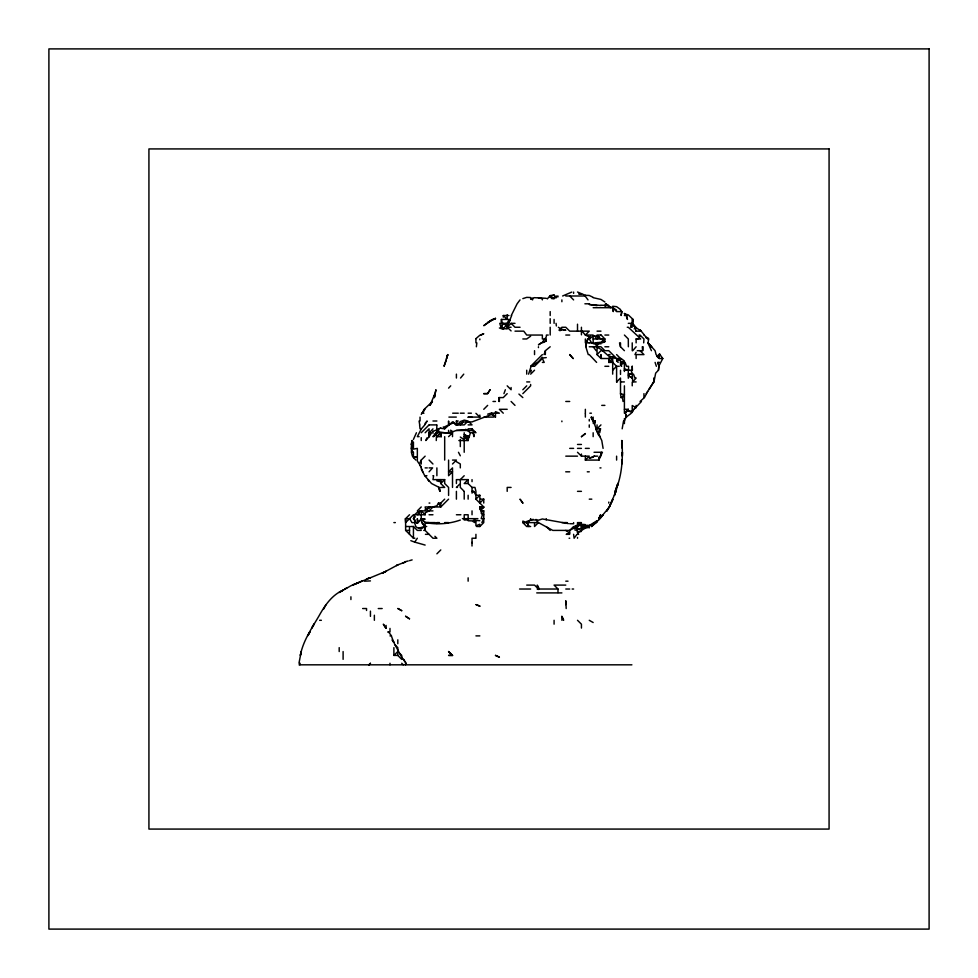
<?xml version="1.0" encoding="UTF-8"?>
<svg xmlns="http://www.w3.org/2000/svg" width="978" height="978" viewBox="0 0 978 978"><rect width="100%" height="100%" fill="white"/><g stroke="black" fill="none" stroke-linecap="round" stroke-linejoin="round"><path stroke-width="1.47" d="M472.007 546.03L472.032 542.118L472.032 542.839M479.856 509.575L479.868 506.971L483.755 506.971L480.821 510.015M545.345 354.598L545.406 350.686L550.186 346.774M474 434.049L473.927 436.653L473.046 432.753M617.24 381.921L616.605 381.921L616.605 366.298L612.68 362.398L608.781 362.398L608.878 358.51M616.605 354.598L620.504 358.51L620.504 364.831L624.404 362.997L624.404 371.469M628.463 370.222L628.585 366.298L626.482 366.298L625.101 362.398L620.504 362.398L624.404 361.016L621.116 358.51L616.605 358.51L608.781 350.686L604.881 350.686L600.957 346.774L589.257 346.774M412.093 441.848L411.139 448.376L413.058 452.276M432.961 428.89L429.379 432.753L431.555 432.753L429.232 436.653L429.061 428.816L425.137 432.753M411.579 448.376L411.371 452.276L412.41 456.151M632.02 323.339L632.228 319.427L633.059 319.427L632.558 323.339L636.128 327.679L641.201 331.151M621.678 444.452L621.922 440.54C622.949 456.274 622.399 472.472 616.825 487.423L618.035 483.523L615.92 491.347L609.416 506.971L599.697 518.67M643.683 342.862L643.952 338.963L640.028 335.051M599.172 457.459L598.976 460.076L599.453 457.459M648.524 389.745L653.952 381.921L655.663 373.144L658.451 370.222L658.744 366.298L662.791 358.51L659.575 354.036L657.118 356.554M600.957 338.963L602.631 338.963L602.277 342.862L604.881 341.652L604.881 338.963L600.957 334.867M501.054 323.339L501.408 319.427L507.191 319.427L507.191 314.72M434.782 393.645L434.379 397.581L435.943 389.745L434.159 397.581L434.953 393.645L429.978 405.381L432.435 401.469L424.22 409.305L422.19 413.193L423.939 413.193M593.157 417.093L593.157 421.005L595.199 421.005L594.758 424.892L596.201 428.816M622.179 428.816L623.536 421.005M476.372 346.774L476.848 342.862M637.289 350.686L642.668 350.686L643.145 346.774M411.897 440.54L411.359 444.452L412.594 448.376M658.451 370.222L658.989 366.298L657.925 362.398L659.575 362.398M647.864 337.972L648.646 338.963L648.084 342.862L655.089 350.686L656.091 354.598L659.575 358.51L662.791 358.51M436.261 440.54L436.885 425.381M298.962 663.255L301.224 651.544L300.332 655.407C303.009 641.079 311.469 628.744 318.73 616.372C324.586 605.859 331.64 595.162 343.107 590.15L339.195 592.485L350.919 585.761L386.09 571.299L382.166 573.316L397.814 564.868L405.613 561.934L403.009 562.986M299.867 664.82L300.124 663.255M605.113 306.395L605.578 303.791L608.781 305.564M599.734 432.753L600.516 428.816L597.057 428.816L597.057 424.892M447.068 357.202L447.606 354.598M426.701 526.506L424.892 526.506L421.237 528.866L417.337 527.765L415.772 526.506L414.574 522.594L415.137 519.978M413.437 439.415L416.432 432.753M503.927 328.816L501.396 327.263L502.399 323.339L501.408 319.427M585.357 456.151L585.357 460.076L598.67 460.076L599.697 456.151M584.404 524.966L582.497 526.506L581.433 530.406L577.509 532.35L578.67 534.33L577.509 534.33M528.585 374.134L531.115 366.298L538.438 361.677L542.362 357.276M447.239 355.906L446.506 358.51L447.826 354.598L444.036 366.298L446.396 359.806M469.281 436.653L464.208 434.794L469.012 436.653L468.083 440.54L464.208 436.653L469.281 436.653L470.381 432.753L466.372 429.599M412.496 440.54L411.273 444.452M417.337 523.291L417.337 518.67L418.058 522.594L417.337 522.753L421.237 519.428L425.137 519.086L421.237 519.049L417.337 523.291L416.053 522.594L413.437 518.719L414.599 514.758L417.337 512.301L420.332 510.883L417.814 514.758L420.198 510.883L432.961 510.883M515.003 323.339L511.091 323.339L507.191 327.263L507.191 328.938L503.279 328.486L508.597 323.339L511.653 315.527M543.988 354.598L545.406 350.686M503.939 393.645L505.357 389.745M590.223 336.359L589.257 338.963L591.58 342.862M426.86 437.948L425.882 440.54L429.061 436.653M530.638 372.129L531.421 370.222M421.237 414.379L424.819 409.305L422.19 413.193M633.5 409.305C632.632 414.904 625.113 415.149 624.502 421.005M508.597 323.339L510.333 319.427M647.864 391.004L644.465 397.581L640.028 401.469M598.915 518.67L600.602 514.758L598.805 518.67L600.957 515.369M594.025 423.596L595.199 421.005M511.274 315.527L517.117 303.791L520.015 299.904M501.396 327.263L503.279 323.339L506.237 323.339L508.047 326.285M598.512 336.359L597.252 338.963L594.538 336.029M481.848 522.594L483.755 518.67M425.137 456.151L421.237 460.076L419.293 464L417.337 461.041L417.349 448.376L413.437 449.134L413.437 441.983M634.966 354.598L636.128 352.251M611.116 503.059L612.68 499.892M653.548 381.921L649.025 389.745M435.088 434.049L433.657 436.653L436.237 432.753L432.961 436.653L436.885 433.364M598.67 460.076L600.822 456.151L601.336 452.276L600.957 455.247L602.436 452.276L594.049 452.276M440.785 427.912L438.437 428.816L436.885 431.604L448.584 433.315L456.408 430.393L464.208 429.733M444.684 499.147L440.785 503.059L438.462 503.059L436.885 505.809L432.961 506.971L429.061 510.883L425.137 512.863L425.137 514.758L414.599 514.758M574.294 528.707L575.675 526.506L581.201 524.269M326.029 604.636L323.571 609.172M597.057 520.748L589.257 525.492L589.257 526.506L583.915 526.506L581.433 530.406L585.357 528.144L589.257 527.264L589.257 527.912M425.137 424.195L427.178 421.005L425.137 423.364M421.237 429.073L417.337 436.653L419.097 436.653M410.821 540.675L414.696 542.118L417.337 538.23M623.023 401.469L622.485 397.581L624.404 394.794L620.504 393.645L620.504 378.034L616.605 381.921M646.189 393.645L647.864 391.273M624.404 409.305L628.304 409.305L625.443 413.193L626.262 417.093L625.847 414.489M576.996 534.33L574.11 538.23L573.609 534.33M599.917 518.67L603.218 514.758L599.771 518.67M641.47 401.469L632.228 411.212L628.304 411.004L632.228 412.325L632.228 405.503L636.128 407.777L636.128 405.381M597.485 432.753L600.516 428.816M575.565 528.132L579.294 524.269M599.404 519.404L595.785 522.594L597.057 521.066M427.545 509.012L429.061 507.13M460.54 378.034L463.768 374.134M597.057 520.883L593.157 524.294L589.257 525.651M547.289 298.926L550.186 295.552L554.086 295.075L554.624 295.992M437.398 436.653L440.785 432.753L441.286 436.653L436.885 436.653L440.785 432.753M421.42 428.816L424.831 424.892M636.128 381.921L632.705 381.921L636.128 378.034L634.979 378.034L633.463 374.134L628.304 374.134L632.228 373.193L630.981 370.222L624.367 370.222L628.304 370.222L628.304 378.241M585.199 526.506L585.357 524.587L577.509 523.963L577.509 522.594L581.433 522.594M597.057 521.69L591.58 526.506M429.061 471.812L432.582 467.9L429.061 467.9M448.584 388.144L450.724 385.833M413.437 518.719L415.381 516.739M421.237 432.753L429.061 424.892M438.829 430.785L436.885 432.753L444.684 432.753M440.785 428.303L444.684 428.816L452.508 421.86L456.408 425.161L464.208 421.97L472.032 421.909L491.567 414.44L495.467 417.093L495.467 411.665L499.391 413.193L491.567 413.193L491.567 414.44M507.191 393.645L503.279 397.581L498.878 397.581L498.829 401.469M522.839 389.745L526.714 385.833M452.508 464L456.408 460.076L452.508 460.076M417.337 510.883L421.237 506.971M632.729 350.686L636.128 346.774M476.628 526.506L479.843 526.506L483.755 522.594L483.755 510.883L481.298 510.883M597.057 428.816L600.957 424.892M585.357 460.076L589.257 456.151L581.433 456.151L577.509 452.276M530.638 366.298L542.362 354.598M534.538 366.298L542.362 358.51L544.22 362.398L542.362 362.398M530.638 374.134L534.538 370.222M522.839 393.645L530.638 385.833L530.638 384.452M414.88 538.23L413.437 538.23L405.613 530.406L405.613 518.67L409.513 514.758M448.584 499.147L440.785 506.971L425.137 506.971L425.736 509.575M612.68 374.134L612.68 358.51L601.433 358.51L600.957 354.598L600.957 358.51L597.057 354.598L600.957 350.686L603.573 350.686M480.711 499.147L483.755 499.147L479.843 503.059L483.755 506.971M483.755 409.305L487.667 405.381M440.785 487.423L444.684 487.423L440.785 483.523L444.684 479.623L444.684 483.523L448.584 487.423L448.584 495.443M464.208 475.724L460.308 479.623L460.308 482.435M612.68 370.222L616.605 366.298M573.609 526.506L569.709 530.406L552.79 530.406L538.438 522.594L535.516 519.648M577.509 526.506L580.455 523.572M460.308 424.892L463.23 421.983M558.964 330.185L561.885 327.263L565.785 327.263L569.709 331.151L589.257 331.151L585.357 335.051L582.032 331.151M413.437 514.758L405.613 522.594L405.271 518.67M468.132 483.523L468.132 479.623L464.208 483.523L468.132 483.523L472.032 487.423L472.032 493.046L473.743 491.347L475.931 495.259L479.843 495.259L479.843 503.059L475.931 499.147L475.931 491.347L474.966 487.423L472.032 487.423M610.724 356.567L608.781 358.376L608.781 362.398L612.68 358.51M436.885 553.829L440.785 549.929M628.304 409.305L624.404 413.193L624.404 385.833M467.142 421.983L464.208 424.892L456.799 424.892M475.931 499.147L479.843 495.259M393.889 647.632L393.889 655.407L397.814 651.544L397.814 655.407L401.714 659.331M448.584 436.653L452.508 432.826L449.587 432.753M475.931 338.632L479.843 335.246L483.755 333.791L480.87 335.051M596.054 522.594L591.25 526.506M620.504 393.645L621.006 397.581L624.404 394.794M597.057 345.43L600.211 342.862M594.49 456.151L589.257 458.144L593.157 457.227L594.001 456.151L597.656 456.151M480.821 509.599L483.755 507.423L479.843 506.971L482.435 514.758L481.213 518.67L483.609 518.67M657.619 357.117L659.575 355.735L659.575 354.036M530.638 336.188L526.714 338.963L522.839 338.963M541.421 342.862L538.438 344.831L541.506 342.862M556.812 295.992L554.086 297.777L556.69 297.202M491.567 320.307L483.755 325.686L491.567 319.843L495.467 318.547L487.667 322.373M559.917 330.515L561.885 329.244L565.785 330.258L561.885 329.623L559.917 330.65M634.172 328.938L636.128 327.679M581.311 524.012L569.709 530.406L569.709 533.157L566.225 534.33L569.709 534.33M429.061 507.79L430.601 506.971M562.631 295.992L571.751 292.08M344.635 589.025L346.994 587.79M439.464 428.816L432.961 431.408M542.362 342.862L546.262 341.004L546.262 338.963M444.684 426.787L452.508 423.229M405.454 561.653L408.217 560.969M481.152 511.971L483.755 510.883M578.817 529.379L581.433 528.303L581.25 526.506L582.497 526.506M358.718 582.607L352.496 585.101L362.642 580.761M491.567 413.022L487.667 414.146M425.137 509.624L429.061 508.12M574.893 526.017L581.323 523.572M551.421 295.992L554.086 295.075L556.042 297.948M448.804 432.753L452.508 431.506L450.54 430.161M612.68 357.129L608.781 356.151L600.957 349.317L596.238 346.774L595.981 342.862L604.881 341.652M522.839 298.62L526.714 297.373L530.638 297.532M568.401 523.621L542.362 518.963L538.438 520.223L535.846 519.477M546.262 341.004L542.362 342.19L546.262 337.007L546.421 335.051L548.242 335.051M616.605 361.078L620.504 359.892L616.605 359.232M409.513 560.663L412.129 559.893M608.781 362.398L612.68 361.273M581.433 531.409L577.509 532.35L575.675 526.506M577.509 529.147L581.433 528.303M636.128 342.862L636.128 338.963L640.028 338.192L628.304 327.263L627.277 327.263M533.242 519.33L526.714 521.445L528.878 526.506L526.959 522.594L530.638 519.807L530.638 518.67M551.482 298.131L554.086 297.679M468.132 428.816L472.032 428.816L475.931 432.753L472.032 430.491L456.408 430.503M418.633 528.157L424.892 526.506L425.137 530.406L432.961 538.23L436.885 538.23L434.917 536.286M530.638 298.999L533.242 298.681M542.362 357.997L546.262 357.618M656.971 355.968L659.575 355.735M460.308 520.064C448.706 524.037 437.313 524.77 425.198 522.594L421.237 518.67M532.619 299.904L530.638 298.522L534.538 297.679L546.262 298.302M370.442 580.908L364.488 581.176M468.132 417.325L471.971 417.093M468.132 519.893L464.208 520.003L464.208 514.758L468.132 514.758L468.132 518.67M378.266 608.56L382.166 608.536M549.722 295.992L553.108 298.143M565.785 295.992L585.125 295.992M584.893 303.791L589.257 303.791M600.957 305.478L593.157 304.696M593.157 307.703L611.641 307.703L612.68 307.96L613.279 311.603L612.68 307.703L616.605 311.603L621.922 311.603L621.079 315.527L621.776 311.603L620.504 310.002M503.279 317.165L503.279 315.527L508.951 315.527M624.404 315.527L626.739 315.527L627.46 319.427L626.519 316.823M508.401 319.427L509.037 319.427L507.191 323.339L508.169 325.955M628.304 323.339L631.128 323.339L630.627 327.263L632.069 327.263L633.059 319.427L628.304 314.904L624.404 313.779M632.558 323.339L634.82 327.263M511.091 327.263L507.191 327.263L511.091 330.906M520.039 327.263L515.003 327.263L511.091 323.339M515.003 331.151L523.756 331.151L526.714 335.051L542.362 335.051L542.362 338.963L545.638 338.963M597.057 331.151L600.957 331.151M636.128 331.151L640.028 331.151M565.785 335.051L569.709 335.051M593.157 335.051L585.357 335.051L589.257 336.921L586.213 342.862L586.152 346.774L585.834 342.862M600.92 335.051L597.057 335.051L597.057 336.298L599.661 337.104M604.881 335.051L608.781 335.051M643.952 335.051L648.646 338.963M593.157 338.963L604.881 338.963M636.128 338.963L640.724 338.963M589.037 342.862L586.776 342.862L587.472 338.963L589.257 338.963L593.157 335.882L597.057 336.298M589.257 342.862L594.416 342.862M595.981 342.862L597.057 342.862M604.881 346.774L608.781 346.774M650.945 346.774L651.751 346.774L647.864 342.862L651.434 350.686M608.781 354.598L610.04 354.598M658.573 354.598L660.309 354.598M531.115 366.298L533.658 366.298M604.881 366.298L608.781 366.298M616.776 366.298L619.245 366.298M526.714 381.921L529.758 381.921M620.504 381.921L624.404 381.921M621.006 397.581L622.485 397.581M492.998 401.469L495.467 401.469M565.785 401.469L569.709 401.469M601.751 405.381L604.881 405.381M507.191 409.305L499.391 409.305L503.279 413.193M452.68 413.193L458.266 413.193M460.308 413.193L464.208 413.193M468.132 413.193L471.372 413.193M589.868 413.193L591.409 413.193M448.902 417.093L456.298 417.093M468.132 417.093L479.843 417.093L479.843 415.063M483.988 417.093L493.572 417.093M432.961 421.005L436.885 421.005M456.408 424.892L456.408 421.005L458.181 421.005M429.232 424.892L436.885 424.892M468.132 424.892L472.032 424.892L469.098 421.983M470.381 432.753L474.024 432.753M458.865 440.54L468.083 440.54M577.509 444.452L581.433 444.452M569.709 448.376L573.609 448.376M577.509 448.376L581.433 448.376M585.357 448.376L589.257 448.376M603.096 448.376L601.776 440.54L597.974 432.753L598.646 435.344M565.785 456.151L577.509 456.151M425.137 467.9L427.276 467.9M599.954 467.9L600.993 467.9M565.724 471.812L569.709 471.812M587.277 471.812L589.257 471.812M425.137 475.724L426.921 475.724M432.961 475.724L433.633 475.724L432.961 479.623L444.684 479.623M456.408 479.623L468.132 479.623M425.137 476.2L431.542 483.523L439.159 487.423M457.484 487.423L456.408 487.423L460.308 483.523L460.308 487.423L464.208 491.347M511.091 487.423L507.191 487.423L507.191 491.347M472.032 491.347L473.743 491.347M577.509 491.347L581.433 491.347M589.257 499.147L591.812 499.147M429.061 503.059L429.855 503.059M429.061 514.758L432.961 514.758M456.408 514.758L460.87 514.758M405.613 518.67L409.648 518.67L411.934 522.594L414.574 522.594M462.411 518.67L477.887 518.67M393.889 522.594L395.344 522.594M420.772 518.67L421.97 522.594M436.885 522.594L439.477 522.594M444.684 522.594L448.584 522.594M526.714 522.594L522.839 521.078L522.839 522.594L538.438 522.594L534.538 526.506L534.538 522.594M561.885 522.594L567.301 522.594M405.613 526.506L409.513 526.506L409.513 534.33M410.552 526.506L413.437 526.506L417.337 530.406L421.237 530.406M530.638 526.506L526.714 526.506L522.839 522.594M405.613 530.406L409.513 530.406M423.731 530.406L425.137 530.406L425.137 522.594L435.137 522.594L436.885 523.523M425.454 534.33L429.061 534.33M475.504 538.23L472.032 538.23L472.032 541.347M569.086 538.23L569.709 538.23M565.785 581.176L568.01 581.176M526.714 585.101L534.538 585.101L538.438 589.025L557.986 589.025L557.986 592.644M565.785 585.101L554.086 585.101L557.986 589.025M519.562 589.025L530.638 589.025M565.785 589.025L569.709 589.025M572.154 589.025L573.609 589.025M536.739 592.9L561.885 592.9M362.642 608.536L366.542 608.536L366.542 610.468M319.635 620.296L321.371 620.296M589.257 620.296L593.157 622.521M387.667 632.008L388.51 632.008M389.99 635.883L391.334 635.883L393.889 642.717L392.166 639.82L393.889 642.204M475.931 635.883L479.843 635.883M393.889 655.407L397.814 655.407M299.036 664.82L631.898 664.82M600.957 305.283L604.881 305.295M569.709 523.719L573.609 523.743L573.609 522.594M429.061 522.594L425.137 522.521L421.237 519.049M577.509 525.467L581.433 525.589M468.132 520.748L472.032 520.883L474.782 522.594L474.733 519.978M585.357 295.295L589.257 295.478L593.157 297.336M479.843 520.699L473.328 520.247M445.54 432.753L448.584 432.985M586.653 525.247L589.257 525.492M581.433 525.724L584.049 525.981M612.68 306.261L616.605 306.676L620.504 309.488M604.881 305.515L608.781 306.004L605.578 303.791M551.482 298.522L554.086 298.852M593.157 304.94L589.257 304.439L597.057 305.601M530.638 519.526L534.538 520.039M585.357 526.335L589.257 527.264M574.905 530.015L577.509 530.406M468.132 421.005L464.208 420.137L460.308 421.591L457.459 424.892L456.408 421.005M538.438 297.801L542.362 298.681M425.137 545.076L414.696 542.118M597.057 342.508L600.957 343.914L600.957 342.862M440.785 481.861L436.885 480.895L440.785 479.623L440.785 483.523M612.68 307.654L608.781 306.432L610.443 307.703M581.433 524.611L585.357 525.846M593.157 297.679L600.957 299.439L604.881 301.994M537.179 589.025L538.438 589.465M499.391 327.96L501.983 328.901M624.404 368.804L628.304 370.222M577.509 292.019L585.357 295.319M465.516 429.342L468.132 430.393M495.467 655.407L499.391 657.179L495.528 655.407M593.157 346.713L596.14 350.686M558.365 327.263L561.885 329.623M481.152 513.254L483.755 514.758M456.408 461.702L460.308 463.975L460.308 467.9M657.619 357.3L659.575 358.51M612.754 307.703L616.605 310.112M645.908 337.642L647.864 338.963M460.308 437.044L464.208 439.684M565.785 530.406L569.709 533.157M612.68 356.677L615.101 358.51M503.279 323.339L507.313 326.481M644.429 335.051L640.028 329.708M597.057 336.016L600.761 338.963M632.228 324.439L635.688 327.263L635.724 331.151M620.504 365.307L621.641 366.298L620.883 363.706M616.605 361.016L618.182 362.398M465.87 436.653L468.132 438.67M626.739 315.527L624.404 313.4L626.042 315.527M503.279 329.366L501.017 327.263L499.758 323.339M602.631 338.963L604.123 340.381M475.931 413.339L479.843 417.093M464.208 436.653L468.132 440.455M546.262 526.555L550.186 530.406M577.509 620.296L581.433 624.172L581.433 628.084M425.137 514.758L421.237 510.883L421.237 519.428M399.757 653.475L401.714 655.407L401.714 658.023M503.279 315.527L507.191 319.427M640.028 350.686L643.952 354.598L636.128 354.598L636.128 358.51M569.709 295.992L573.609 299.904M491.567 413.193L495.467 417.093M394.867 644.685L397.814 647.632L397.814 650.236M507.191 385.833L511.091 389.745L511.091 387.532M511.091 401.469L515.003 405.381M624.404 335.051L628.304 338.963L628.365 346.774M624.404 350.686L620.504 346.774L620.504 342.862M522.839 397.581L518.915 394.061M429.061 460.076L432.961 464M401.714 663.255L403.266 664.82M453.425 422.08L456.2 424.892M415.833 460.076L413.437 457.472L413.437 452.276M596.617 362.398L589.257 354.598L588.255 354.598L585.81 346.774M583.915 526.506L585.357 528.144M421.677 522.594L424.892 526.506L422.704 523.572M639.05 335.051L640.028 336.298M388.584 632.008L391.493 635.883M403.413 659.331L406.249 663.255M585.357 296.322L588.01 299.904M443.303 426.86L444.684 428.816M385.968 628.084L383.327 624.172L385.784 628.084M394.391 643.707L402.887 659.331M438.462 503.059L440.785 506.971L440.785 503.059M539.343 589.025L537.24 585.101L538.438 589.025M421.237 469.049L424.758 475.724M593.157 420.711L591.152 417.093L591.886 419.696L591.617 417.093M597.754 432.753L599.881 436.653L597.937 432.753M506.237 323.339L507.619 325.955M458.486 452.276L460.308 455.785M403.596 659.331L404.941 661.947M561.885 616.409L563.634 620.296L561.885 616.372L561.885 620.296M421.237 467.9L422.838 471.812M656.372 366.298L655.089 362.398M438.621 487.423L439.843 491.347L439.342 487.423L439.782 491.347M619.502 342.862L620.455 346.774M657.925 362.398L658.475 365.002M419.073 421.005L419.733 424.892M632.705 381.921L632.228 374.391M556.066 323.339L556.372 325.955M419.599 424.892L420.039 428.816M642.265 346.774L642.668 350.686M565.785 604.636L565.785 600.749L566.189 608.536M440.919 432.753L441.286 436.653M622.24 448.376L621.678 440.54M593.157 421.005L593.34 423.596M653.707 378.034L653.952 381.921M429.061 432.875L429.232 436.653M420.039 417.093L420.051 421.005M643.952 393.645L643.952 397.581M632.228 342.862L632.228 350.686M632.228 382.154L632.228 385.833M624.404 418.547L624.404 423.596M620.504 370.222L620.504 374.415M616.605 456.151L616.605 460.076M608.781 502.069L608.781 503.108M597.057 354.598L597.057 344.549L593.157 343.584L593.157 336.359M593.157 432.753L593.157 436.653M589.257 419.476L589.257 421.005M589.257 424.892L589.257 427.252M585.357 338.963L585.357 342.862M585.357 409.305L585.357 413.193M585.357 413.498L585.357 417.093M585.357 526.506L585.357 527.252M581.433 327.263L581.433 331.151M581.433 331.432L581.433 334.831M581.433 454.049L581.433 456.151M577.509 324.207L577.509 331.151M577.509 525.284L577.509 529.905M577.509 537.448L577.509 538.23M573.609 292.08L573.609 293.376M565.785 522.594L565.785 523.426M561.885 299.904L561.885 301.737M561.885 421.005L561.885 421.701M557.986 295.992L557.986 296.921M554.086 319.427L554.086 323.339M554.086 620.296L554.086 624.172M550.186 296.358L550.186 297.434M550.186 311.603L550.186 315.527M550.186 318.681L550.186 323.339M550.186 327.263L550.186 335.051M546.262 518.67L546.262 519.807M542.362 298.62L542.362 299.904M538.438 346.774L538.438 347.593M534.538 350.686L534.538 354.598M526.714 370.222L526.714 374.134M499.391 397.581L499.391 401.469M483.755 499.147L483.755 503.059M479.843 338.963L479.843 339.769M479.843 526.506L479.843 524.245L475.931 525.846L475.931 521.335M475.931 338.963L475.931 342.862M475.931 534.33L475.931 538.23M472.032 428.816L472.032 430.491M472.032 479.623L472.032 481.641M472.032 510.883L472.032 514.758M468.132 495.259L468.132 499.147M468.132 577.839L468.132 581.176M464.208 432.753L464.208 452.276M464.208 491.641L464.208 499.147M460.308 439.428L460.308 446.604M456.408 374.134L456.408 378.034M456.408 480.015L456.408 483.523M456.408 491.347L456.408 499.147M452.508 432.753L452.508 436.653M452.508 487.423L452.508 467.9L448.584 471.812L452.508 471.812L448.584 475.724L448.584 460.076M448.584 430.332L448.584 433.315M444.684 436.653L444.684 460.076M436.885 467.9L436.885 475.724M432.961 431.286L432.961 433.266M421.237 437.643L421.237 440.54M421.237 460.076L421.237 464M413.437 526.506L413.437 538.23M405.613 663.255L405.613 664.82M397.814 639.82L397.814 643.707M389.99 628.414L389.99 632.008M389.99 663.255L389.99 664.82M386.09 625.431L386.09 628.084M374.366 615.235L374.366 620.296M370.442 611.128L370.442 616.372M350.919 596.8L350.919 599.551M343.107 651.544L343.107 659.331M339.195 647.632L339.195 651.544M622.363 452.276L622.326 456.151L622.485 452.276M622.142 460.076L621.8 464L622.167 460.076M617.876 483.523L615.162 491.347L617.876 483.523M615.822 491.347L614.502 495.259L615.822 491.347M612.68 499.526L609.257 506.971L612.68 499.526M309.843 632.008L307.936 635.639L309.855 632.008M313.975 624.172L311.848 628.035L314.011 624.172M608.781 507.668L606.935 510.883L608.781 507.668M490.051 389.745L487.667 393.621L483.755 393.645L487.667 393.621L490.051 389.745M597.057 521.323L595.981 522.594L597.057 521.445M370.442 663.316L368.902 664.82L370.442 663.316M585.357 433.584L581.433 436.701L585.357 433.584M448.719 424.892L448.584 421.005L448.584 424.892M397.814 564.856L396.53 565.565L397.814 564.868M495.467 318.4L493.169 319.427L495.467 318.4M370.442 577.68L366.542 579.025L370.442 577.68M417.337 456.934L413.437 457.508L417.337 456.934M581.433 293.681L578.817 294.011L581.433 293.718M929.1 48.9L48.9 48.9L48.9 929.1L929.1 929.1L929.1 48.9M829.075 148.925L148.925 148.925L148.925 829.075L829.075 829.075L829.075 148.925M452.508 655.407L448.584 655.407L452.508 655.443L448.584 651.544L452.508 655.443M397.936 608.536L401.714 610.675L397.936 608.536M476.09 604.636L479.843 606.128L476.09 604.636M632.228 378.009L628.304 375.65L632.228 378.034M409.513 618.805L405.613 616.299L409.513 618.805M573.145 358.51L569.709 354.598L573.145 358.51M429.061 480.98L427.997 479.623L429.061 481.005M522.839 503.047L520.003 499.147L522.839 503.059M421.237 467.142L419.831 465.039L421.237 467.142M597.057 431.836L595.957 428.816L597.057 431.836M632.24 366.298L632.338 370.222L632.24 366.298"/></g></svg>
